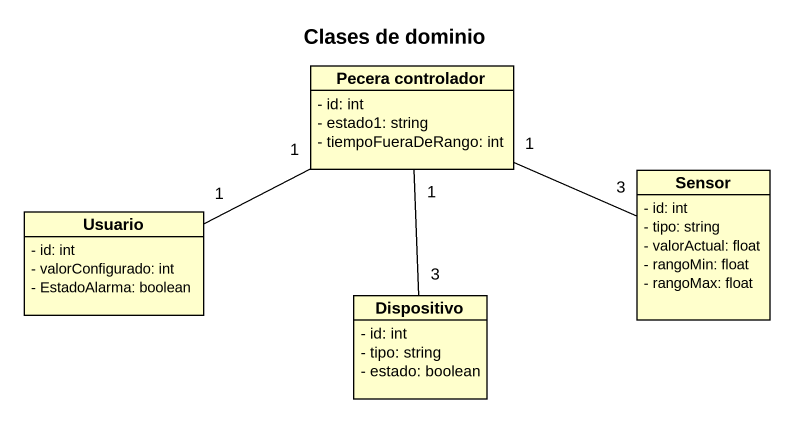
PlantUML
@startuml
title Clases de dominio
hide circle
hide empty members
skinparam classAttributeIconSize 0
class "Pecera controlador" as Pecera_controlador {
  - id: int
  - estado1: string
  - tiempoFueraDeRango: int
}
class Usuario {
  - id: int
  - valorConfigurado: int
  - EstadoAlarma: boolean
}
class Sensor {
  - id: int
  - tipo: string
  - valorActual: float
  - rangoMin: float
  - rangoMax: float
}
class Dispositivo {
  - id: int
  - tipo: string
  - estado: boolean
}
Pecera_controlador "1" -left- "1" Usuario
Pecera_controlador "1" -right- "3" Sensor
Pecera_controlador "1" -- "3" Dispositivo
@enduml
